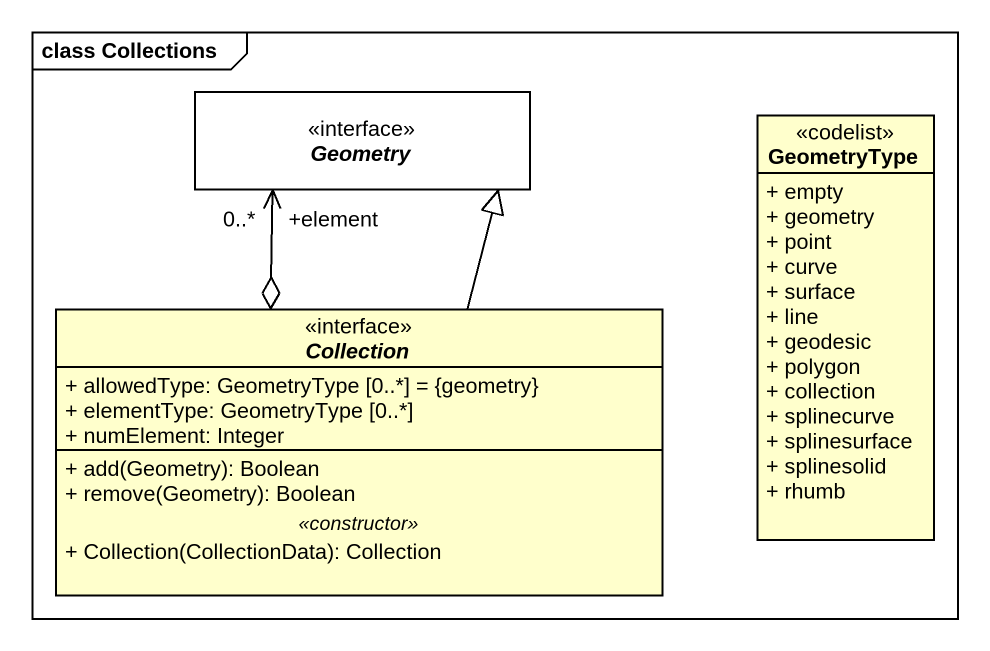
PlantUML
@startuml
mainframe class Collections
hide circle
hide empty members
skinparam classAttributeIconSize 0
interface Geometry #FFFFFF
class GeometryType <<codelist>> {
  + empty
  + geometry
  + point
  + curve
  + surface
  + line
  + geodesic
  + polygon
  + collection
  + splinecurve
  + splinesurface
  + splinesolid
  + rhumb
}
interface Collection {
  + allowedType: GeometryType [0..*] = {geometry}
  + elementType: GeometryType [0..*]
  + numElement: Integer
  --
  + add(Geometry): Boolean
  + remove(Geometry): Boolean
  .. <<constructor>> ..
  + Collection(CollectionData): Collection
}
Collection o-up-> "+element\n0..*" Geometry
Collection -up-|> Geometry
@enduml
